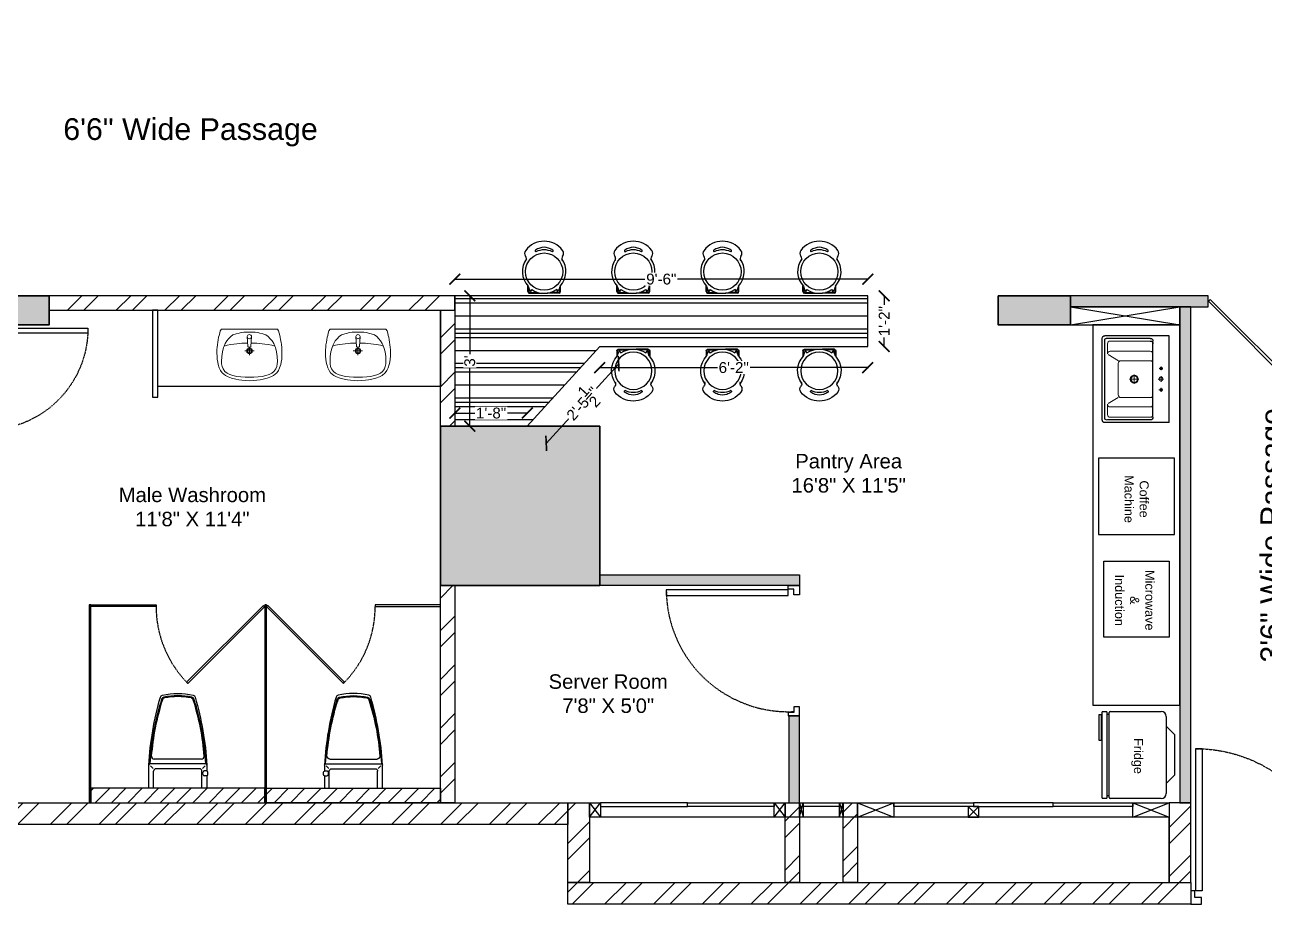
# Model space of a CAD drawing. Header units: inches. Extents: x 245639 to 247372, y 696379 to 697686.
# Drawn here: x 246367.6 to 246710.1, y 696884.2 to 697127 of the extents above; entities that cross this region are included whole.
import ezdxf

# ---------------------------------------------------------------- set-up
doc = ezdxf.new("R2010")
doc.units = ezdxf.units.IN
doc.header["$PDMODE"] = 35
doc.header["$PDSIZE"] = 300
doc.linetypes.add('( Hidden )', pattern=[0.375, 0.25, -0.125])
doc.linetypes.add('DOT2', pattern=[0.125, 0, -0.125])
doc.layers.add('C01 Walls', color=10, linetype='Continuous', lineweight=35)
doc.layers.add('I-Doors', color=161, linetype='Continuous', lineweight=30)
for name, color, linetype in [('dwgmodels.com', 250, 'Continuous'), ('FFURNITURE', 42, 'Continuous'), ('HATCH', 251, 'Continuous'), ('I-Text', 44, 'Continuous'), ('I-Windows', 141, 'Continuous'), ('WALL', 7, 'Continuous')]:
    doc.layers.add(name, color=color, linetype=linetype)
doc.styles.get("Standard").update_dxf_attribs({"font": 'arial.ttf'})
doc.dimstyles.get("Standard").update_dxf_attribs({"dimtxt": 9.25, "dimasz": 0.18, "dimexe": 0.18, "dimexo": 0.0625, "dimgap": 0.09, "dimtad": 0, "dimtih": 1, "dimtoh": 1, "dimdec": 0, "dimzin": 0, "dimdsep": 46, "dimlunit": 4, "dimtxsty": 'Standard', "dimcen": 0.09, "dimadec": 0, "dimazin": 0, "dimtfac": 1, "dimtdec": 0, "dimtofl": 0, "dimtmove": 0, "dimatfit": 3, "dimfxl": 1, "dimtolj": 1, "dimtzin": 0, "dimarcsym": 0})
pattern_1 = [(45, (-666848.735, -108379.241), (-6.73519209, 6.73519209), []), (45, (-666844.2445, -108379.241), (-6.73519209, 6.73519209), [])]

# ---------------------------------------------------------------- blocks, each defined once
blk = doc.blocks.new('hdttf')
at = {"layer": 'I-Doors', "lineweight": -3, "transparency": 33554687, "elevation": 0.01}
for points in [[(913223.86, 805428.81), (913223.05, 805428.81), (913223.05, 805431.42), (913225.16, 805431.42), (913225.16, 805430.12), (913223.86, 805430.12)], [(913252.25, 805428.81), (913253.05, 805428.81), (913253.05, 805431.42), (913250.95, 805431.42), (913250.95, 805430.12), (913252.25, 805430.12)], [(913224.02, 805400.74), (913225.32, 805400.74), (913225.32, 805428.81), (913224.02, 805428.81)]]:
    blk.add_lwpolyline(points, close=True, dxfattribs=at)
at = {"layer": 'I-Doors', "linetype": '( Hidden )', "lineweight": -3, "ltscale": 0.1, "transparency": 33554687}
blk.add_arc((913224.02, 805428.81, 0.01), 28.07, 270, 2.6636, dxfattribs=at)
blk = doc.blocks.new('xibet5')
at = {"transparency": 33554687}
for p, q in [((-198, 0), (-198, -141)), ((198, 0), (198, -141)), ((-246, -112), (-246, -133)), ((-238, -142), (-216, -142)), ((-238, -103), (-216, -103)), ((-228, -200), (228, -200)), ((-202, -163), (-223, -184)), ((-206, -112), (-206, -133)), ((-178, -161), (178, -161)), ((202, -163), (223, -184)), ((-194, -239), (194, -239))]:
    blk.add_line(p, q, dxfattribs=at)
blk.add_lwpolyline([(-238, -103), (-238, -10, -0.414214), (-228, 0), (228, 0, -0.414214), (238, -10), (238, -190, -0.056436), (142, -748, -0.271858), (126, -764, -0.114547), (-126, -764, -0.271578), (-142, -748, -0.056423), (-238, -190), (-238, -142)], format="xyb", dxfattribs=at)
for centre, radius, start, end in [((-236, -132), 9.12, 180.3051, 262.9578), ((-236, -112), 9.11, 96.9667, 179.7014), ((-228, -190), 10, 180, 270), ((1871, -94), 2103, 182.8743, 197.6554), ((-216, -112), 9, 0, 90), ((-216, -133), 9, 270, 0), ((-178, -141), 20, 180, 270), ((-1871, -94), 2103, 342.3446, 357.1257), ((178, -141), 20, 270, 0), ((228, -190), 10, 270, 0), ((-194, -262), 22.5, 90, 184.6246), ((1871, -94), 2095, 184.6245, 197.5277), ((-1871, -94), 2095, 342.464, 355.3754), ((194, -262), 22.5, 355.3754, 90), ((-111, -725), 22.5, 197.6554, 257.5059), ((-105, -718), 22.5, 197.5277, 258.1005), ((0, -224), 536, 257.5059, 282.4941), ((1, -217), 535, 258.1005, 281.7373), ((105, -719), 22.5, 281.7373, 342.464), ((111, -725), 22.5, 282.4941, 342.3446)]:
    blk.add_arc(centre, radius, start, end, dxfattribs=at)
blk = doc.blocks.new('$@$_rakovina4')
at = {"lineweight": 13}
for p, q in [((-284, -95), (-287, -117)), ((-279, -77), (-284, -95)), ((-274, -56), (-279, -77)), ((-269, -36), (-274, -56)), ((-258, -20), (-269, -36)), ((-258, -20), (0, -20)), ((-20, -89), (-14, -180)), ((258, -20), (0, -20)), ((20, -89), (14, -180)), ((258, -20), (269, -36)), ((269, -36), (274, -56)), ((274, -56), (279, -77)), ((279, -77), (284, -95)), ((284, -95), (287, -117)), ((-297, -185), (-300, -212)), ((-300, -212), (-300, -242)), ((-295, -163), (-297, -185)), ((-291, -139), (-295, -163)), ((-287, -117), (-291, -139)), ((0, -221), (-43, -221)), ((-14, -180), (-12, -184)), ((-12, -184), (-9, -185)), ((-9, -185), (-3, -187)), ((-3, -187), (0, -187)), ((0, -221), (0, -182)), ((3, -187), (0, -187)), ((0, -221), (0, -260)), ((0, -221), (43, -221)), ((9, -185), (3, -187)), ((12, -184), (9, -185)), ((14, -180), (12, -184)), ((287, -117), (291, -139)), ((291, -139), (295, -163)), ((295, -163), (297, -185)), ((297, -185), (300, -212)), ((300, -212), (300, -242)), ((-300, -242), (-299, -269)), ((-299, -269), (-297, -296)), ((-297, -296), (-293, -323)), ((-293, -323), (-288, -345)), ((293, -323), (288, -345)), ((297, -296), (293, -323)), ((299, -269), (297, -296)), ((300, -242), (299, -269)), ((-288, -345), (-278, -377)), ((-278, -377), (-267, -401)), ((-267, -401), (-252, -423)), ((-252, -423), (-222, -447)), ((-222, -447), (-197, -459)), ((222, -447), (197, -459)), ((252, -423), (222, -447)), ((267, -401), (252, -423)), ((278, -377), (267, -401)), ((288, -345), (278, -377)), ((-197, -459), (-164, -473)), ((-164, -473), (-127, -481)), ((-127, -481), (-98, -486)), ((-98, -486), (-69, -491)), ((-69, -491), (-36, -493)), ((-36, -493), (0, -495)), ((36, -493), (0, -495)), ((69, -491), (36, -493)), ((98, -486), (69, -491)), ((127, -481), (98, -486)), ((164, -473), (127, -481)), ((197, -459), (164, -473))]:
    blk.add_line(p, q, dxfattribs=at)
at = {"lineweight": 5}
for p, q in [((-192, -108), (-209, -128)), ((-173, -87), (-192, -108)), ((-152, -72), (-173, -87)), ((-122, -62), (-152, -72)), ((-96, -56), (-122, -62)), ((-77, -51), (-96, -56)), ((-53, -48), (-77, -51)), ((-29, -47), (-53, -48)), ((0, -47), (-29, -47)), ((0, -47), (29, -47)), ((29, -47), (53, -48)), ((53, -48), (77, -51)), ((77, -51), (96, -56)), ((96, -56), (122, -62)), ((122, -62), (152, -72)), ((152, -72), (173, -87)), ((173, -87), (192, -108)), ((192, -108), (209, -128)), ((-249, -228), (-256, -272)), ((-239, -189), (-249, -228)), ((-234, -176), (-239, -189)), ((-224, -152), (-234, -176)), ((-206, -168), (-234, -176)), ((-234, -176), (-234, -176)), ((-209, -128), (-224, -152)), ((-171, -162), (-206, -168)), ((-143, -158), (-171, -162)), ((-117, -155), (-143, -158)), ((-91, -152), (-117, -155)), ((-69, -150), (-91, -152)), ((-34, -148), (-69, -150)), ((-16, -148), (-34, -148)), ((16, -148), (34, -148)), ((34, -148), (69, -150)), ((69, -150), (91, -152)), ((91, -152), (117, -155)), ((117, -155), (143, -158)), ((143, -158), (171, -162)), ((171, -162), (206, -168)), ((206, -168), (234, -176)), ((209, -128), (224, -152)), ((224, -152), (234, -176)), ((234, -176), (239, -189)), ((234, -176), (234, -176)), ((239, -189), (249, -228)), ((249, -228), (256, -272)), ((-256, -272), (-258, -317)), ((-258, -317), (-257, -341)), ((-257, -341), (-252, -363)), ((257, -341), (252, -363)), ((256, -272), (258, -317)), ((258, -317), (257, -341)), ((-252, -363), (-243, -387)), ((-243, -387), (-226, -410)), ((-226, -410), (-206, -426)), ((-206, -426), (-182, -437)), ((-182, -437), (-152, -446)), ((-152, -446), (-116, -455)), ((-116, -455), (-80, -461)), ((116, -455), (80, -461)), ((152, -446), (116, -455)), ((182, -437), (152, -446)), ((206, -426), (182, -437)), ((226, -410), (206, -426)), ((243, -387), (226, -410)), ((252, -363), (243, -387)), ((-80, -461), (-41, -464)), ((-41, -464), (-14, -464)), ((-14, -464), (0, -464)), ((14, -464), (0, -464)), ((41, -464), (14, -464)), ((80, -461), (41, -464))]:
    blk.add_line(p, q, dxfattribs=at)
at = {"lineweight": 13}
blk.add_circle((0, -89), 19.7, dxfattribs=at)
at = {"lineweight": 5}
for radius in [26.2, 18.7]:
    blk.add_circle((0, -221), radius, dxfattribs=at)
blk = doc.blocks.new('PURE BASIC 650x500')
at = {"lineweight": 25}
for p, q in [((-650, 0), (-650, -480)), ((-650, 0), (0, 0)), ((0, 0), (0, -480)), ((-630, -140), (-630, -460)), ((-610, -120), (-45.9, -120)), ((-20, -140), (-20, -470)), ((-630, -500), (-20, -500)), ((-620, -480), (-30, -480))]:
    blk.add_line(p, q, dxfattribs=at)
at = {"lineweight": 13}
for p, q in [((-650, -480), (-650, 0)), ((-650, 0), (0, 0)), ((0, 0), (0, -480)), ((-419.4, -60), (-390, -60)), ((-405, -45.8), (-405, -75.3)), ((-346.4, -60), (-304.1, -60)), ((-325, -41), (-325, -80.5)), ((-258.5, -60), (-230.7, -60)), ((-245, -47.4), (-245, -74.4)), ((-630, -470), (-630, -140)), ((-463, -120), (-610, -120)), ((-610, -440), (-610, -140)), ((-533, -140), (-533, -440)), ((-463, -120), (-443, -120)), ((-40, -120), (-443, -120)), ((-117, -140), (-117, -440)), ((-40, -140), (-40, -440)), ((-20, -140), (-20, -470)), ((-359.5, -260), (-289.4, -260)), ((-325, -225), (-325, -296.7)), ((-630, -460), (-630, -470)), ((-513, -460), (-590, -460)), ((-117, -460), (-137, -460)), ((-60, -460), (-117, -460)), ((-20, -460), (-20, -470)), ((-20, -500), (-630, -500)), ((-30, -480), (-620, -480))]:
    blk.add_line(p, q, dxfattribs=at)
at = {"lineweight": 5}
for p, q in [((-463, -140), (-463, -360)), ((-187, -140), (-187, -360)), ((-463.4, -380.2), (-508.1, -454.7)), ((-207, -380), (-443, -380)), ((-188.1, -378.6), (-139.7, -454.7))]:
    blk.add_line(p, q, dxfattribs=at)
at = {"lineweight": 13}
for centre, radius in [((-405, -60), 10), ((-325, -60), 15), ((-245, -60), 10), ((-325, -260), 30), ((-325, -260), 25)]:
    blk.add_circle(centre, radius, dxfattribs=at)
at = {"lineweight": 25}
blk.add_circle((-325, -260), 25, dxfattribs=at)
for centre, radius, start, end in [((-610, -140), 20, 90, 180), ((-60, -140), 20, 0, 90), ((-40, -140), 20, 0, 90), ((-630, -480), 20, 180, 270), ((-620, -470), 10, 180, 270), ((-30, -470), 10, 270, 0), ((-20, -480), 20, 270, 0)]:
    blk.add_arc(centre, radius, start, end, dxfattribs=at)
at = {"lineweight": 13}
for centre, radius, start, end in [((-610, -140), 20, 90, 180), ((-590, -140), 20, 90, 180), ((-513, -140), 20, 90, 180), ((-137, -140), 20, 0, 90), ((-60, -140), 20, 0, 90), ((-40, -140), 20, 0, 90), ((-590, -440), 20, 180, 270), ((-513, -440), 20, 180, 270), ((-137, -440), 20, 270, 0), ((-60, -440), 20, 270, 0), ((-630, -480), 20, 180, 270), ((-620, -470), 10, 180, 270), ((-30, -470), 10, 270, 0), ((-20, -480), 20, 270, 0)]:
    blk.add_arc(centre, radius, start, end, dxfattribs=at)
at = {"lineweight": 5}
for centre, start, end in [((-443, -140), 90, 180), ((-207, -140), 0, 90), ((-443, -360), 180, 270), ((-207, -360), 270, 0)]:
    blk.add_arc(centre, 20, start, end, dxfattribs=at)
blk = doc.blocks.new('Kombination PURE BASIC 1250x500')
at = {"lineweight": 25, "transparency": 33554687}
blk.add_blockref('PURE BASIC 650x500', (-300, 0), dxfattribs=at)
blk = doc.blocks.new('Banqueta Carraro 113 branca')
at = {"color": 0, "ltscale": 0.6, "transparency": 33554687}
for p, q in [((-0.1135, -0.1385), (-0.1135, -0.0981)), ((-0.1104, -0.1015), (-0.0994, -0.1333)), ((-0.1087, -0.1345), (-0.1087, -0.1066)), ((-0.1049, -0.1174), (-0.1087, -0.1345)), ((-0.1087, -0.1385), (-0.1087, -0.1374)), ((-0.1035, -0.1437), (-0.1028, -0.1437)), ((-0.1035, -0.1485), (-0.0209, -0.1485)), ((-0.0994, -0.1333), (-0.0962, -0.1333)), ((-0.0986, -0.1437), (-0.0429, -0.1437)), ((-0.0962, -0.1333), (-0.0854, -0.1233)), ((-0.0854, -0.1233), (-0.0931, -0.1387)), ((0.1035, -0.1485), (0.0209, -0.1485)), ((0.0986, -0.1437), (0.0429, -0.1437)), ((0.0962, -0.1333), (0.0854, -0.1233)), ((0.0854, -0.1233), (0.0931, -0.1387)), ((0.0994, -0.1333), (0.0962, -0.1333)), ((0.1104, -0.1015), (0.0994, -0.1333)), ((0.1035, -0.1437), (0.1028, -0.1437)), ((0.1049, -0.1174), (0.1087, -0.1345)), ((0.1087, -0.1345), (0.1087, -0.1066)), ((0.1087, -0.1385), (0.1087, -0.1374)), ((0.1135, -0.1385), (0.1135, -0.0981))]:
    blk.add_line(p, q, dxfattribs=at)
blk.add_circle((0, 0), 0.1286, dxfattribs=at)
for centre, radius, start, end in [((0, 0.0495), 0.16, 37.32158, 142.67842), ((0, 0), 0.15, 144.29955, 222.59558), ((-0.1011, 0.1257), 0.0334, 141.60117, 217.48484), ((-0.1458, 0.0897), 0.0241, 327.66673, 40.75317), ((-0.055, 0.143), 0.00673, 135.48774, 255.6944), ((0.0187, 0.0261), 0.1447, 109.39632, 122.8458), ((0, 0.0249), 0.1251, 63.07233, 116.92767), ((0, 0.0767), 0.0908, 71.14943, 108.85057), ((-0.0187, 0.0261), 0.1447, 57.1542, 70.60368), ((0.055, 0.143), 0.00673, 284.3056, 44.51226), ((0, 0), 0.15, 317.40442, 35.70045), ((0.1458, 0.0897), 0.0241, 139.24683, 212.33327), ((0.1011, 0.1257), 0.0334, 322.51516, 38.39883), ((-0.1035, -0.1385), 0.01, 180, 270), ((-0.1007, -0.1359), 0.00809, 169.52392, 340.14079), ((-0.1035, -0.1385), 0.00521, 180, 270), ((0, 0), 0.15, 235.28425, 304.71575), ((0.1007, -0.1359), 0.00809, 199.85921, 10.47608), ((0.1035, -0.1385), 0.00521, 270, 360), ((0.1035, -0.1385), 0.01, 270, 360)]:
    blk.add_arc(centre, radius, start, end, dxfattribs=at)
blk = doc.blocks.new('_ArchTick')
at = {"color": 0, "linetype": 'ByBlock', "const_width": 0.15}
blk.add_lwpolyline([(-0.5, -0.5), (0.5, 0.5)], dxfattribs=at)
blk = doc.blocks.new('*D20')
at = {"linetype": 'DOT2', "lineweight": -2, "transparency": 16777216}
for p, q in [((246486.32, 697056.59), (246486.32, 697056.97)), ((246600.32, 697056.59), (246600.32, 697056.97))]:
    blk.add_line(p, q, dxfattribs=at)
at = {"lineweight": -2, "transparency": 16777216}
for p, q in [((246486.32, 697056.79), (246539.24, 697056.79)), ((246600.32, 697056.79), (246547.4, 697056.79))]:
    blk.add_line(p, q, dxfattribs=at)
at = {"layer": 'Defpoints', "color": 0, "transparency": 16777216}
for p in [(246600.32, 697056.79), (246486.32, 697052.18, 0), (246600.32, 697052.18, 0)]:
    blk.add_point(p, dxfattribs=at)
at = {"lineweight": -2, "transparency": 16777216, "xscale": 3, "yscale": 3, "zscale": 3, "rotation": 180}
blk.add_blockref('_ArchTick', (246486.32, 697056.79), dxfattribs=at)
at = {"lineweight": -2, "transparency": 16777216, "xscale": 3, "yscale": 3, "zscale": 3}
blk.add_blockref('_ArchTick', (246600.32, 697056.79), dxfattribs=at)
at = {"transparency": 16777216, "insert": (246543.32, 697056.79), "char_height": 3, "attachment_point": 5, "bg_fill": 3, "box_fill_scale": 1.1, "bg_fill_color": 256, "bg_fill_true_color": 13158600, "bg_fill_transparency": 0}
blk.add_mtext('\\A1;9\'-6"', dxfattribs=at)
blk = doc.blocks.new('*D21')
at = {"linetype": 'DOT2', "lineweight": -2, "transparency": 16777216}
for p, q in [((246526.32, 697032.56), (246526.32, 697032.18)), ((246600.32, 697032.56), (246600.32, 697032.18))]:
    blk.add_line(p, q, dxfattribs=at)
at = {"lineweight": -2, "transparency": 16777216}
for p, q in [((246526.32, 697032.36), (246559.23, 697032.36)), ((246600.32, 697032.36), (246567.41, 697032.36))]:
    blk.add_line(p, q, dxfattribs=at)
at = {"layer": 'Defpoints', "color": 0, "transparency": 16777216}
for p in [(246526.32, 697038.18, 0), (246600.32, 697038.18, 0), (246526.32, 697032.36)]:
    blk.add_point(p, dxfattribs=at)
at = {"lineweight": -2, "transparency": 16777216, "xscale": 3, "yscale": 3, "zscale": 3, "rotation": 180}
blk.add_blockref('_ArchTick', (246526.32, 697032.36), dxfattribs=at)
at = {"lineweight": -2, "transparency": 16777216, "xscale": 3, "yscale": 3, "zscale": 3}
blk.add_blockref('_ArchTick', (246600.32, 697032.36), dxfattribs=at)
at = {"transparency": 16777216, "insert": (246563.32, 697032.36), "char_height": 3, "attachment_point": 5, "bg_fill": 3, "box_fill_scale": 1.1, "bg_fill_color": 256, "bg_fill_true_color": 13158600, "bg_fill_transparency": 0}
blk.add_mtext('\\A1;6\'-2"', dxfattribs=at)
blk = doc.blocks.new('*D22')
at = {"lineweight": -2, "transparency": 16777216}
for p, q in [((246531.55, 697033.42), (246525.05, 697026.27)), ((246511.55, 697011.42), (246518.06, 697018.58))]:
    blk.add_line(p, q, dxfattribs=at)
at = {"linetype": 'DOT2', "lineweight": -2, "transparency": 16777216}
for p, q in [((246531.4, 697033.56), (246531.69, 697033.3)), ((246511.4, 697011.56), (246511.69, 697011.3))]:
    blk.add_line(p, q, dxfattribs=at)
at = {"layer": 'Defpoints', "color": 0, "transparency": 16777216}
for p in [(246526.32, 697038.18, 0), (246506.32, 697016.18, 0), (246511.55, 697011.42)]:
    blk.add_point(p, dxfattribs=at)
at = {"lineweight": -2, "transparency": 16777216, "xscale": 3, "yscale": 3, "zscale": 3}
for p, rotation in [((246531.55, 697033.42), 47.72638009736026), ((246511.55, 697011.42), 227.7263800973603)]:
    blk.add_blockref('_ArchTick', p, dxfattribs=dict(at, rotation=rotation))
at = {"transparency": 16777216, "insert": (246521.55, 697022.42), "char_height": 3, "attachment_point": 5, "rotation": 47.7264, "bg_fill": 3, "box_fill_scale": 1.1, "bg_fill_color": 256, "bg_fill_true_color": 13158600, "bg_fill_transparency": 0}
blk.add_mtext('\\A1;2\'-5{\\H1x;\\S1/2;}"', dxfattribs=at)
blk = doc.blocks.new('*D23')
at = {"linetype": 'DOT2', "lineweight": -2, "transparency": 16777216}
for p, q in [((246486.32, 697019.6), (246486.32, 697019.98)), ((246506.32, 697019.6), (246506.32, 697019.98))]:
    blk.add_line(p, q, dxfattribs=at)
at = {"lineweight": -2, "transparency": 16777216}
for p, q in [((246486.32, 697019.8), (246492.38, 697019.8)), ((246506.32, 697019.8), (246500.26, 697019.8))]:
    blk.add_line(p, q, dxfattribs=at)
at = {"layer": 'Defpoints', "color": 0, "transparency": 16777216}
for p in [(246506.32, 697019.8), (246486.32, 697016.18, 0), (246506.32, 697016.18, 0)]:
    blk.add_point(p, dxfattribs=at)
at = {"lineweight": -2, "transparency": 16777216, "xscale": 3, "yscale": 3, "zscale": 3, "rotation": 180}
blk.add_blockref('_ArchTick', (246486.32, 697019.8), dxfattribs=at)
at = {"lineweight": -2, "transparency": 16777216, "xscale": 3, "yscale": 3, "zscale": 3}
blk.add_blockref('_ArchTick', (246506.32, 697019.8), dxfattribs=at)
at = {"transparency": 16777216, "insert": (246496.32, 697019.8), "char_height": 3, "attachment_point": 5, "bg_fill": 3, "box_fill_scale": 1.1, "bg_fill_color": 256, "bg_fill_true_color": 13158600, "bg_fill_transparency": 0}
blk.add_mtext('\\A1;1\'-8"', dxfattribs=at)
blk = doc.blocks.new('*D24')
at = {"linetype": 'DOT2', "lineweight": -2, "transparency": 16777216}
for p, q in [((246490.24, 697052.18), (246490.62, 697052.18)), ((246490.24, 697016.18), (246490.62, 697016.18))]:
    blk.add_line(p, q, dxfattribs=at)
at = {"lineweight": -2, "transparency": 16777216}
for p, q in [((246490.44, 697052.18), (246490.44, 697035.65)), ((246490.44, 697016.18), (246490.44, 697032.71))]:
    blk.add_line(p, q, dxfattribs=at)
at = {"layer": 'Defpoints', "color": 0, "transparency": 16777216}
for p in [(246486.32, 697052.18, 0), (246490.44, 697052.18), (246486.32, 697016.18, 0)]:
    blk.add_point(p, dxfattribs=at)
at = {"lineweight": -2, "transparency": 16777216, "xscale": 3, "yscale": 3, "zscale": 3}
for p, rotation in [((246490.44, 697052.18), 90), ((246490.44, 697016.18), 270)]:
    blk.add_blockref('_ArchTick', p, dxfattribs=dict(at, rotation=rotation))
at = {"transparency": 16777216, "insert": (246490.44, 697034.18), "char_height": 3, "attachment_point": 5, "rotation": 90, "bg_fill": 3, "box_fill_scale": 1.1, "bg_fill_color": 256, "bg_fill_true_color": 13158600, "bg_fill_transparency": 0}
blk.add_mtext("\\A1;3'", dxfattribs=at)
blk = doc.blocks.new('*D25')
at = {"linetype": 'DOT2', "lineweight": -2, "transparency": 16777216}
for p, q in [((246604.68, 697052.18), (246605.06, 697052.18)), ((246604.68, 697038.18), (246605.06, 697038.18))]:
    blk.add_line(p, q, dxfattribs=at)
at = {"lineweight": -2, "transparency": 16777216}
for p, q in [((246604.88, 697052.18), (246604.88, 697049.12)), ((246604.88, 697038.18), (246604.88, 697041.24))]:
    blk.add_line(p, q, dxfattribs=at)
at = {"layer": 'Defpoints', "color": 0, "transparency": 16777216}
for p in [(246600.32, 697052.18, 0), (246600.32, 697038.18, 0), (246604.88, 697038.18)]:
    blk.add_point(p, dxfattribs=at)
at = {"lineweight": -2, "transparency": 16777216, "xscale": 3, "yscale": 3, "zscale": 3}
for p, rotation in [((246604.88, 697052.18), 90), ((246604.88, 697038.18), 270)]:
    blk.add_blockref('_ArchTick', p, dxfattribs=dict(at, rotation=rotation))
at = {"transparency": 16777216, "insert": (246604.88, 697045.18), "char_height": 3, "attachment_point": 5, "rotation": 90, "bg_fill": 3, "box_fill_scale": 1.1, "bg_fill_color": 256, "bg_fill_true_color": 13158600, "bg_fill_transparency": 0}
blk.add_mtext('\\A1;1\'-2"', dxfattribs=at)

msp = doc.modelspace()

# ---------------------------------------------------------------- hatches: boundary and pattern name
at = {"layer": 'HATCH', "true_color": 0x939598, "transparency": 33554687}
h = msp.add_hatch(dxfattribs=at)
h.set_pattern_fill('ANSI32', color=252)
h.set_pattern_definition([(45, (-663104.8545, -107692.82), (-6.73519209, 6.73519209), []), (45, (-663100.364, -107692.82), (-6.73519209, 6.73519209), [])])
h.paths.add_polyline_path([(245726.32, 697310.18), (245750.32, 697310.18), (245750.32, 697302.18), (245726.32, 697302.18)])
h.paths.add_polyline_path([(245732.32, 696912.18), (245726.32, 696912.18), (245726.32, 697302.18), (245732.32, 697302.18)])
h.paths.add_polyline_path([(246517.52, 696912.18), (246523.52, 696912.18), (246523.52, 696890.18), (246517.52, 696890.18)])
h.paths.add_polyline_path([(245726.32, 696912.18), (246343.32, 696912.18), (246343.32, 696906.18), (246343.32, 696906.18), (246343.32, 696912.18), (246517.52, 696912.18), (246517.52, 696906.18), (245726.32, 696906.18)])
h.paths.add_polyline_path([(246577.52, 696912.18), (246581.52, 696912.18), (246581.52, 696890.18), (246577.52, 696890.18)])
h.paths.add_polyline_path([(246593.52, 696912.18), (246597.52, 696912.18), (246597.52, 696890.18), (246593.52, 696890.18)])
h.paths.add_polyline_path([(246683.52, 696890.18), (246689.52, 696890.18), (246689.52, 696912.18), (246683.52, 696912.18)])
h.paths.add_polyline_path([(246517.52, 696890.18), (246689.52, 696890.18), (246689.52, 696884.18), (246517.52, 696884.18)])
h = msp.add_hatch(color=252, dxfattribs=at)
h.dxf.hatch_style = 1
h.paths.add_polyline_path([(246859.32, 697012.18), (246903.32, 697012.18), (246903.32, 696978.18), (246859.32, 696978.18)])
h.paths.add_polyline_path([(247204.32, 696926.18), (247224.32, 696926.18), (247224.32, 696918.18), (247204.32, 696918.18)])
h.paths.add_polyline_path([(247035.12, 696918.18), (247243.12, 696918.18), (247243.12, 696910.18), (247035.12, 696910.18)])
h.paths.add_polyline_path([(247232.32, 697018.18), (247224.32, 697018.18), (247224.32, 697038.18), (247232.32, 697038.18)])
h.paths.add_polyline_path([(247248.32, 697008.18), (247284.32, 697008.18), (247284.32, 696972.18), (247248.32, 696972.18)])
h.paths.add_polyline_path([(247248.32, 697310.18), (247284.32, 697310.18), (247284.32, 697274.18), (247248.32, 697274.18)])
h.paths.add_polyline_path([(246901.32, 697310.18), (246861.32, 697310.18), (246861.32, 697270.18), (246901.32, 697270.18)])
h.paths.add_polyline_path([(246485.32, 697310.18), (246525.32, 697310.18), (246525.32, 697270.18), (246485.32, 697270.18)])
h.paths.add_polyline_path([(246156.32, 697286.57), (246196.32, 697286.57), (246196.32, 697246.57), (246156.32, 697246.57)])
h.paths.add_polyline_path([(245762.32, 697310.18), (245750.32, 697310.18), (245750.32, 697222.18), (245762.32, 697222.18)])
h.paths.add_polyline_path([(245762.32, 697060.18), (245750.32, 697060.18), (245750.32, 696972.18), (245762.32, 696972.18)])
h.paths.add_polyline_path([(245840.32, 696932.18), (245848.32, 696932.18), (245848.32, 696912.18), (245840.32, 696912.18)])
h.paths.add_polyline_path([(246004.32, 697052.18), (246024.32, 697052.18), (246024.32, 697044.18), (246004.32, 697044.18)])
h.paths.add_polyline_path([(246152.32, 697016.18), (246196.32, 697016.18), (246196.32, 696972.18), (246152.32, 696972.18)])
h.paths.add_polyline_path([(246260.32, 697052.18), (246280.32, 697052.18), (246280.32, 697044.18), (246260.32, 697044.18)])
h.paths.add_polyline_path([(246354.32, 697044.18), (246374.32, 697044.18), (246374.32, 697052.18), (246354.32, 697052.18)])
h.paths.add_polyline_path([(246482.32, 696972.18), (246526.32, 696972.18), (246526.32, 697016.18), (246482.32, 697016.18)])
h.paths.add_polyline_path([(246636.32, 697052.18), (246656.32, 697052.18), (246656.32, 697044.18), (246636.32, 697044.18)])
h.paths.add_polyline_path([(246730.32, 697052.18), (246750.32, 697052.18), (246750.32, 697044.18), (246730.32, 697044.18)])
h = msp.add_hatch(dxfattribs=at)
h.set_pattern_fill('ANSI32', color=252)
h.set_pattern_definition([(45, (2181.347, 3383.885), (-6.73519209, 6.73519209), []), (45, (2185.837, 3383.885), (-6.73519209, 6.73519209), [])])
h.paths.add_polyline_path([(246196.32, 697052.18), (246260.32, 697052.18), (246260.32, 697048.18), (246196.32, 697048.18)])
h.paths.add_polyline_path([(246318.32, 697052.18), (246280.32, 697052.18), (246280.32, 697048.18), (246318.32, 697048.18)])
h.paths.add_polyline_path([(246486.32, 697052.18), (246374.32, 697052.18), (246374.32, 697048.18), (246486.32, 697048.18)])
h.paths.add_polyline_path([(246318.32, 697014.18), (246358.32, 697014.18), (246358.32, 697010.18), (246318.32, 697010.18)])
h.paths.add_polyline_path([(246318.32, 697018.18), (246314.32, 697018.18), (246314.32, 697010.18), (246318.32, 697010.18)])
h.paths.add_polyline_path([(246342.32, 697010.18), (246338.32, 697010.18), (246338.32, 696912.18), (246342.32, 696912.18)])
h = msp.add_hatch(dxfattribs=at)
h.set_pattern_fill('PLASTI', color=252, scale=1.5, angle=180)
h.set_pattern_definition([(180, (-664236.684, -111838.987), (-1e-15, -9.525), []), (180, (-664236.684, -111840.177), (-1e-15, -9.525), []), (180, (-664236.684, -111841.368), (-1e-15, -9.525), []), (180, (-664236.684, -111844.94), (-1e-15, -9.525), [])])
h.paths.add_polyline_path([(246600.32, 697038.18), (246600.32, 697052.18), (246486.32, 697052.18), (246486.32, 697016.18), (246506.32, 697016.18), (246526.32, 697038.18)])
at = {"layer": 'HATCH', "transparency": 33554559}
h = msp.add_hatch(color=42, dxfattribs=at)
h.dxf.hatch_style = 1
h.paths.add_polyline_path([(246694.32, 697052.18), (246656.32, 697052.18), (246656.32, 697049.18), (246694.32, 697049.18)])
h = msp.add_hatch(color=42, dxfattribs=at)
h.dxf.hatch_style = 1
h.paths.add_polyline_path([(246686.52, 696912.18), (246689.52, 696912.18), (246689.52, 697049.18), (246686.52, 697049.18)])
at = {"layer": 'HATCH', "true_color": 0x939598, "transparency": 33554687}
h = msp.add_hatch(dxfattribs=at)
h.set_pattern_fill('ANSI32', color=252)
h.set_pattern_definition(pattern_1)
h.paths.add_polyline_path([(246482.32, 697048.18), (246486.32, 697048.18), (246486.32, 697016.18), (246482.32, 697016.18)])
at = {"layer": 'HATCH', "transparency": 33554559}
h = msp.add_hatch(color=42, dxfattribs=at)
h.dxf.hatch_style = 1
h.paths.add_polyline_path([(246581.52, 696975.18), (246581.52, 696972.18), (246526.32, 696972.18), (246526.32, 696975.18)])
h.paths.add_polyline_path([(246581.52, 696912.18), (246581.52, 696936.18), (246578.52, 696936.18), (246578.52, 696912.18)])
at = {"layer": 'HATCH', "true_color": 0x939598, "transparency": 33554687}
h = msp.add_hatch(dxfattribs=at)
h.set_pattern_fill('ANSI32', color=252)
h.set_pattern_definition(pattern_1)
h.paths.add_polyline_path([(246482.32, 696972.18), (246486.32, 696972.18), (246486.32, 696912.18), (246482.32, 696912.18)])
h = msp.add_hatch(dxfattribs=at)
h.set_pattern_fill('ANSI31', color=252)
h.set_pattern_definition([(45, (2181.347, 3383.885), (-2.24506403, 2.24506403), [])])
h.paths.add_polyline_path([(246196.32, 696916.18), (246243.4, 696916.18), (246243.4, 696912.18), (246196.32, 696912.18)])
h.paths.add_polyline_path([(246290.74, 696916.18), (246243.9, 696916.18), (246243.9, 696912.18), (246290.74, 696912.18)])
h.paths.add_polyline_path([(246291.24, 696916.18), (246338.32, 696916.18), (246338.32, 696912.18), (246291.24, 696912.18)])
h.paths.add_polyline_path([(246433.82, 696916.18), (246385.82, 696916.18), (246385.82, 696912.18), (246433.82, 696912.18)])
h.paths.add_polyline_path([(246434.32, 696916.18), (246482.32, 696916.18), (246482.32, 696912.18), (246434.32, 696912.18)])

# ---------------------------------------------------------------- linework, layer by layer
at = {"transparency": 33554687}
for p, q in [((246664.22, 696936.58, 0), (246664.75, 696936.58, 0)), ((246664.22, 696929.38, 0), (246664.22, 696936.58, 0)), ((246664.75, 696936.58, 0), (246664.75, 696929.38, 0)), ((246665.02, 696913.51, 0), (246665.02, 696937.25, 0)), ((246665.15, 696937.38, 0), (246666.22, 696937.38, 0)), ((246666.35, 696937.25, 0), (246666.35, 696913.51, 0)), ((246667.02, 696936.59, 0), (246666.35, 696936.59, 0)), ((246667.02, 696913.65, 0), (246667.02, 696937.11, 0)), ((246667.29, 696937.38, 0), (246681.38, 696937.38, 0)), ((246665.02, 696935.78, 0), (246664.75, 696935.78, 0)), ((246682.71, 696936.05, 0), (246682.71, 696914.71, 0)), ((246682.71, 696933.34, 0), (246685.02, 696931.03, 0)), ((246664.75, 696929.38, 0), (246664.22, 696929.38, 0)), ((246664.75, 696930.18, 0), (246665.02, 696930.18, 0)), ((246685.02, 696931.03, 0), (246685.02, 696919.85, 0)), ((246682.71, 696917.55, 0), (246685.02, 696919.85, 0)), ((246666.22, 696913.38, 0), (246665.15, 696913.38, 0)), ((246667.02, 696914.07, 0), (246666.35, 696914.07, 0)), ((246681.38, 696913.38, 0), (246667.29, 696913.38, 0))]:
    msp.add_line(p, q, dxfattribs=at)
for centre, radius, start, end in [((246665.15, 696937.25, 0), 0.133, 90, 180), ((246666.22, 696937.25, 0), 0.133, 0, 90), ((246667.29, 696937.11, 0), 0.267, 90, 180), ((246681.38, 696936.05, 0), 1.33, 0, 90), ((246665.15, 696913.51, 0), 0.133, 180, 270), ((246666.22, 696913.51, 0), 0.133, 270, 0), ((246667.29, 696913.65, 0), 0.267, 180, 270), ((246681.38, 696914.71, 0), 1.33, 270, 0)]:
    msp.add_arc(centre, radius, start, end, dxfattribs=at)
at = {"layer": 'C01 Walls', "transparency": 33554687, "elevation": 0}
for points in [[(246354.32, 697044.18), (246374.32, 697044.18), (246374.32, 697052.18), (246354.32, 697052.18)], [(246636.32, 697052.18), (246656.32, 697052.18), (246656.32, 697044.18), (246636.32, 697044.18)], [(246482.32, 696972.18), (246526.32, 696972.18), (246526.32, 697016.18), (246482.32, 697016.18)]]:
    msp.add_lwpolyline(points, close=True, dxfattribs=at)
at = {"layer": 'FFURNITURE', "transparency": 33554687}
for p, q in [((246656.32, 697049.18, 0), (246686.52, 697044.18, 0)), ((246656.32, 697044.18, 0), (246686.52, 697049.18, 0)), ((246523.52, 696908.18, 0), (246526.52, 696912.18, 0)), ((246523.52, 696912.18, 0), (246526.52, 696908.18, 0)), ((246574.52, 696908.18, 0), (246577.52, 696912.18, 0)), ((246574.52, 696912.18, 0), (246577.52, 696908.18, 0)), ((246581.52, 696912.18, 0), (246582.52, 696908.18, 0)), ((246581.52, 696908.18, 0), (246582.52, 696912.18, 0)), ((246592.52, 696912.18, 0), (246593.52, 696908.18, 0)), ((246592.52, 696908.18, 0), (246593.52, 696912.18, 0)), ((246597.52, 696908.18, 0), (246607.52, 696912.18, 0)), ((246597.52, 696912.18, 0), (246607.52, 696908.18, 0)), ((246673.52, 696908.18, 0), (246683.52, 696912.18, 0)), ((246673.52, 696912.18, 0), (246683.52, 696908.18, 0)), ((246628.02, 696911.18, 0), (246631.02, 696908.18, 0)), ((246628.02, 696908.18, 0), (246631.02, 696911.18, 0))]:
    msp.add_line(p, q, dxfattribs=at)
at = {"layer": 'FFURNITURE', "transparency": 33554687, "elevation": 0}
for points in [[(246600.32, 697038.18), (246600.32, 697052.18), (246486.32, 697052.18), (246486.32, 697016.18), (246506.32, 697016.18), (246526.32, 697038.18)], [(246694.32, 697052.18), (246656.32, 697052.18), (246656.32, 697049.18), (246694.32, 697049.18)], [(246656.32, 697044.18), (246686.52, 697044.18), (246686.52, 697049.18), (246656.32, 697049.18)], [(246686.52, 696912.18), (246689.52, 696912.18), (246689.52, 697049.18), (246686.52, 697049.18)], [(246404.32, 697048.18), (246402.82, 697048.18), (246402.82, 697024.18), (246404.32, 697024.18)], [(246482.32, 697027.18), (246404.32, 697027.18), (246404.32, 697048.18), (246482.32, 697048.18)], [(246685.02, 697007.32), (246664.02, 697007.32), (246664.02, 696986.32), (246685.02, 696986.32)], [(246683.52, 696957.89), (246665.52, 696957.89), (246665.52, 696978.89), (246683.52, 696978.89)], [(246581.52, 696975.18), (246581.52, 696972.18), (246526.32, 696972.18), (246526.32, 696975.18)], [(246385.32, 696912.18), (246385.82, 696912.18), (246385.82, 696966.85), (246385.32, 696966.85)], [(246385.82, 696966.35), (246385.82, 696966.85), (246403.82, 696966.85), (246403.82, 696966.35)], [(246433.82, 696912.18), (246434.32, 696912.18), (246434.32, 696966.85), (246433.82, 696966.85)], [(246482.32, 696966.35), (246482.32, 696966.85), (246464.32, 696966.85), (246464.32, 696966.35)], [(246581.52, 696912.18), (246581.52, 696936.18), (246578.52, 696936.18), (246578.52, 696912.18)], [(246523.52, 696912.18), (246526.52, 696912.18), (246526.52, 696908.18), (246523.52, 696908.18)], [(246526.52, 696911.18), (246550.52, 696911.18), (246550.52, 696912.18), (246526.52, 696912.18)], [(246574.52, 696911.18), (246550.52, 696911.18), (246550.52, 696912.18), (246574.52, 696912.18)], [(246574.52, 696912.18), (246577.52, 696912.18), (246577.52, 696908.18), (246574.52, 696908.18)], [(246581.52, 696912.18), (246582.52, 696912.18), (246582.52, 696908.18), (246581.52, 696908.18)], [(246592.52, 696911.18), (246582.52, 696911.18), (246582.52, 696912.18), (246592.52, 696912.18)], [(246592.52, 696912.18), (246593.52, 696912.18), (246593.52, 696908.18), (246592.52, 696908.18)], [(246597.52, 696912.18), (246607.52, 696912.18), (246607.52, 696908.18), (246597.52, 696908.18)], [(246629.52, 696911.18), (246607.52, 696911.18), (246607.52, 696912.18), (246629.52, 696912.18)], [(246629.52, 696911.18), (246651.52, 696911.18), (246651.52, 696912.18), (246629.52, 696912.18)], [(246673.52, 696911.18), (246651.52, 696911.18), (246651.52, 696912.18), (246673.52, 696912.18)], [(246673.52, 696912.18), (246683.52, 696912.18), (246683.52, 696908.18), (246673.52, 696908.18)], [(246628.02, 696908.18), (246631.02, 696908.18), (246631.02, 696911.18), (246628.02, 696911.18)]]:
    msp.add_lwpolyline(points, close=True, dxfattribs=at)
msp.add_lwpolyline([(246662.52, 697044.18), (246662.52, 696939.18), (246686.52, 696939.18), (246686.52, 697044.18), (246662.52, 697044.18)], dxfattribs=at)
at = {"layer": 'FFURNITURE', "color": 9, "lineweight": 30, "true_color": 0xc7c8ca, "transparency": 33554687, "elevation": 0}
msp.add_lwpolyline([(246523.52, 696890.18), (246683.52, 696890.18), (246683.52, 696908.18), (246523.52, 696908.18)], close=True, dxfattribs=at)
at = {"layer": 'I-Windows', "ltscale": 5, "transparency": 33554687, "elevation": 0}
for points in [[(246719.85, 697025.22), (246720.38, 697025.75), (246694.92, 697051.21), (246694.39, 697050.68)], [(246412.61, 696945.14), (246412.25, 696945.49), (246433.47, 696966.7), (246433.82, 696966.35)], [(246455.53, 696945.14), (246455.89, 696945.49), (246434.67, 696966.7), (246434.32, 696966.35)]]:
    msp.add_lwpolyline(points, close=True, dxfattribs=at)
at = {"layer": 'I-Windows', "linetype": '( Hidden )', "ltscale": 0.1, "transparency": 33554687}
for centre, start, end in [((246433.82, 696966.35, 0), 180, 225), ((246434.32, 696966.35, 0), 315, 0)]:
    msp.add_arc(centre, 30, start, end, dxfattribs=at)
at = {"layer": 'WALL', "transparency": 33554687, "elevation": 0}
for points in [[(246486.32, 697052.18), (246374.32, 697052.18), (246374.32, 697048.18), (246486.32, 697048.18)], [(246482.32, 697048.18), (246486.32, 697048.18), (246486.32, 697016.18), (246482.32, 697016.18)], [(246482.32, 696972.18), (246486.32, 696972.18), (246486.32, 696912.18), (246482.32, 696912.18)], [(246433.82, 696916.18), (246385.82, 696916.18), (246385.82, 696912.18), (246433.82, 696912.18)], [(246434.32, 696916.18), (246482.32, 696916.18), (246482.32, 696912.18), (246434.32, 696912.18)], [(245726.32, 696912.18), (246343.32, 696912.18), (246343.32, 696906.18), (246343.32, 696906.18), (246343.32, 696912.18), (246517.52, 696912.18), (246517.52, 696906.18), (245726.32, 696906.18)], [(246517.52, 696912.18), (246523.52, 696912.18), (246523.52, 696890.18), (246517.52, 696890.18)], [(246577.52, 696912.18), (246581.52, 696912.18), (246581.52, 696890.18), (246577.52, 696890.18)], [(246593.52, 696912.18), (246597.52, 696912.18), (246597.52, 696890.18), (246593.52, 696890.18)], [(246683.52, 696890.18), (246689.52, 696890.18), (246689.52, 696912.18), (246683.52, 696912.18)], [(246517.52, 696890.18), (246689.52, 696890.18), (246689.52, 696884.18), (246517.52, 696884.18)]]:
    msp.add_lwpolyline(points, close=True, dxfattribs=at)

# ---------------------------------------------------------------- block references
at = {"lineweight": 0, "transparency": 33554687, "xscale": 0.02994958049119825, "yscale": 0.02994958049119825, "zscale": 0.02994958049119825}
for p in [(246429.6, 697043.58, 0), (246459.57, 697043.58, 0)]:
    msp.add_blockref('$@$_rakovina4', p, dxfattribs=at)
at = {"lineweight": 5, "transparency": 33554687, "xscale": -0.03692307692307693, "yscale": 0.03692307692307693, "zscale": 0.03692307692307693, "rotation": 270}
msp.add_blockref('Kombination PURE BASIC 1250x500', (246683.52, 697052.26, 0), dxfattribs=at)
at = {"transparency": 33554687, "yscale": 0.03368421052631579, "zscale": 0.03368421052631579, "rotation": 180}
for p, xscale in [((246409.82, 696916.18, 0), 0.03368421052631579), ((246458.32, 696916.18, 0), -0.03368421052631579)]:
    msp.add_blockref('xibet5', p, dxfattribs=dict(at, xscale=xscale))
at = {"layer": 'dwgmodels.com', "transparency": 33554687, "xscale": 40.00000000004202, "yscale": 40.00000000004202, "zscale": 40.00000000004202}
for p in [(246510.97, 697058.88, 0), (246535.59, 697058.88, 0), (246560.21, 697058.88, 0), (246586.96, 697058.88, 0)]:
    msp.add_blockref('Banqueta Carraro 113 branca', p, dxfattribs=at)
at = {"layer": 'dwgmodels.com', "transparency": 33554687, "xscale": -40.00000000004202, "yscale": 40.00000000004202, "zscale": 40.00000000004202, "rotation": 180}
for p in [(246535.59, 697031.48, 0), (246560.21, 697031.48, 0), (246586.96, 697031.48, 0)]:
    msp.add_blockref('Banqueta Carraro 113 branca', p, dxfattribs=at)
at = {"layer": 'FFURNITURE', "transparency": 33554687, "xscale": -1, "rotation": 90}
msp.add_blockref('hdttf', (1051785.74, 1610267.23, -0.01), dxfattribs=at)
at = {"layer": 'FFURNITURE', "transparency": 33554687}
for p, xscale, yscale, zscale, rotation in [((-719936.18, 1792839.84, -0.01), 1.199999994220367, 1.199999994220367, 1.199999994220367, 270), ((-1031822.76, 1824488.17, -0.01), -1.400000004446289, 1.400000004446289, 1.400000004446289, 180)]:
    msp.add_blockref('hdttf', p, dxfattribs=dict(at, xscale=xscale, yscale=yscale, zscale=zscale, rotation=rotation))

# ---------------------------------------------------------------- texts
at = {"layer": 'I-Text', "color": 251, "true_color": 0x636466, "transparency": 33554687, "width": 80.3932, "attachment_point": 1}
for s, insert, char_height in [('\\pxqc;6\'6" Wide Passage', (246373.13, 697101.23, 0), 6), ('\\pxqc;Pantry Area\\P16\'8" X 11\'5"', (246554.86, 697008.53, 0.01), 4), ('\\pxqc;Male Washroom\\P11\'8" X 11\'4"', (246373.63, 696999.22, 0.01), 4), ('\\pxqc;Server Room\\P7\'8" X 5\'0"', (246488.46, 696947.66, 0.01), 4)]:
    msp.add_mtext(s, dxfattribs=dict(at, insert=insert, char_height=char_height))
at = {"layer": 'I-Text', "color": 251, "true_color": 0x636466, "transparency": 33554687, "attachment_point": 1}
for s, insert, char_height, width, rotation in [('\\pxqc;3\'6" Wide Passage', (246708.76, 696945.84, 0), 6, 80.3932, 90), ('\\pxqc;{\\C42;Coffee \\PMachine}', (246677.9, 697010.46, 0.33), 2.5, 28.8043, 270), ('\\pxqc;{\\C42;Microwave\\P& \\PInduction}', (246679.45, 696995.01, 0.33), 2.5, 53.8037, 270), ('\\pxqc;{\\C42;Fridge}', (246676.33, 696952, 0.33), 2.5, 53.8037, 270)]:
    msp.add_mtext(s, dxfattribs=dict(at, insert=insert, char_height=char_height, width=width, rotation=rotation))

# ---------------------------------------------------------------- next in the draw order: dimensions: what is measured, and where the dimension line sits
at = {"transparency": 33554687}
for base, p1, p2, picture, middle in [((246600.32, 697056.79), (246486.32, 697052.18, 0), (246600.32, 697052.18, 0), '*D20', (246543.32, 697056.79)), ((246526.32, 697032.36), (246600.32, 697038.18, 0), (246526.32, 697038.18, 0), '*D21', (246563.32, 697032.36))]:
    dim = msp.add_linear_dim(base=base, p1=p1, p2=p2, dimstyle='Standard', override={"dimtxt": 3, "dimasz": 3, "dimtih": 0, "dimtoh": 0, "dimdec": 1, "dimblk": 'ArchTick', "dimclrd": 256, "dimclre": 256, "dimclrt": 256, "dimtdec": 1, "dimldrblk": 'ArchTick', "dimfxl": 0.2, "dimfxlon": 1, "dimtfill": 1, "dimarcsym": 1}, dxfattribs=at)
    dim.commit()
    dim.dimension.update_dxf_attribs({"geometry": picture, "text_midpoint": middle})

# ---------------------------------------------------------------- next in the draw order: dimensions: what is measured, and where the dimension line sits
for p1, p2, distance, picture, middle in [((246600.32, 697052.18, 0), (246600.32, 697038.18, 0), 4.56, '*D25', (246604.88, 697045.18)), ((246526.32, 697038.18, 0), (246506.32, 697016.18, 0), 7.07, '*D22', (246521.55, 697022.42))]:
    dim = msp.add_aligned_dim(p1=p1, p2=p2, distance=distance, dimstyle='Standard', override={"dimtxt": 3, "dimasz": 3, "dimtih": 0, "dimtoh": 0, "dimdec": 1, "dimblk": 'ArchTick', "dimclrd": 256, "dimclre": 256, "dimclrt": 256, "dimtdec": 1, "dimldrblk": 'ArchTick', "dimfxl": 0.2, "dimfxlon": 1, "dimtfill": 1, "dimarcsym": 1}, dxfattribs=at)
    dim.commit()
    dim.dimension.update_dxf_attribs({"geometry": picture, "text_midpoint": middle})

# ---------------------------------------------------------------- next in the draw order: dimensions: what is measured, and where the dimension line sits
dim = msp.add_aligned_dim(p1=(246486.32, 697016.18, 0), p2=(246506.32, 697016.18, 0), distance=3.62, dimstyle='Standard', override={"dimtxt": 3, "dimasz": 3, "dimtih": 0, "dimtoh": 0, "dimdec": 1, "dimblk": 'ArchTick', "dimclrd": 256, "dimclre": 256, "dimclrt": 256, "dimtdec": 1, "dimldrblk": 'ArchTick', "dimfxl": 0.2, "dimfxlon": 1, "dimtfill": 1, "dimarcsym": 1}, dxfattribs=at)
dim.commit()
dim.dimension.update_dxf_attribs({"geometry": '*D23', "text_midpoint": (246496.32, 697019.8)})

# ---------------------------------------------------------------- next in the draw order: dimensions: what is measured, and where the dimension line sits
dim = msp.add_aligned_dim(p1=(246486.32, 697016.18, 0), p2=(246486.32, 697052.18, 0), distance=-4.12, dimstyle='Standard', override={"dimtxt": 3, "dimasz": 3, "dimtih": 0, "dimtoh": 0, "dimdec": 1, "dimblk": 'ArchTick', "dimclrd": 256, "dimclre": 256, "dimclrt": 256, "dimtdec": 1, "dimldrblk": 'ArchTick', "dimfxl": 0.2, "dimfxlon": 1, "dimtfill": 1, "dimarcsym": 1}, dxfattribs=at)
dim.commit()
dim.dimension.update_dxf_attribs({"geometry": '*D24', "text_midpoint": (246490.44, 697034.18)})

doc.saveas('drawing.dxf')
